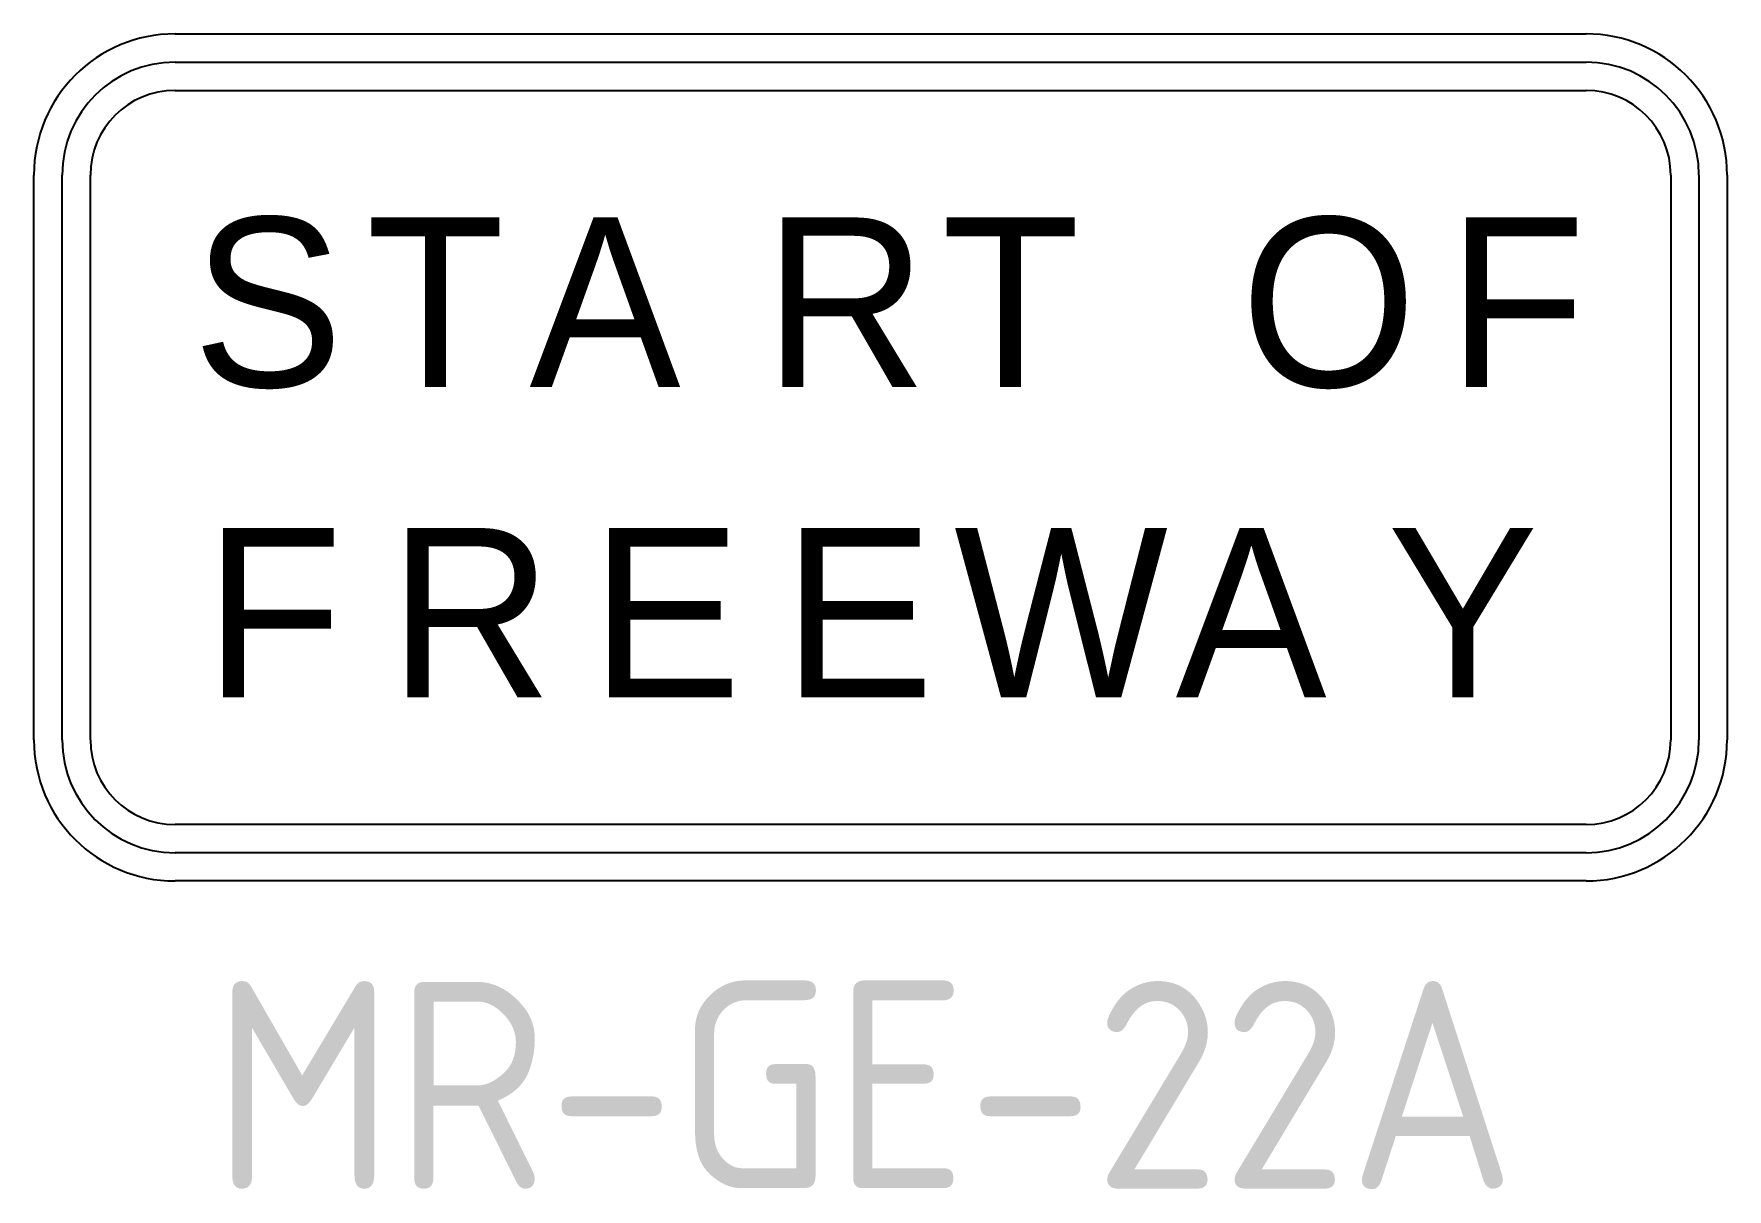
# Model space of a CAD drawing. Extents: x 0.4 to 20.8, y 0.1 to 14.
import ezdxf
from ezdxf.enums import TextEntityAlignment as Align

# ---------------------------------------------------------------- set-up
doc = ezdxf.new("R2010")
doc.units = 0
doc.layers.add('L25', color=1, linetype='CONTINUOUS')
doc.layers.add('T25', color=1, linetype='CONTINUOUS')
doc.styles.add('ESERIES', font='Eseries.shx')
doc.styles.add('ISO', font='iso.shx')

msp = doc.modelspace()

# ---------------------------------------------------------------- linework, layer by layer
at = {"layer": 'L25'}
for p, q in [((2.08, 13.985), (19.08, 13.985)), ((2.08, 13.645), (19.08, 13.645)), ((2.08, 13.305), (19.08, 13.305)), ((0.38, 5.485), (0.38, 12.285)), ((0.72, 5.485), (0.72, 12.285)), ((1.06, 5.485), (1.06, 12.285)), ((20.1, 12.285), (20.1, 5.485)), ((20.44, 12.285), (20.44, 5.485)), ((20.78, 12.285), (20.78, 5.485)), ((19.08, 4.465), (2.08, 4.465)), ((19.08, 4.125), (2.08, 4.125)), ((19.08, 3.785), (2.08, 3.785))]:
    msp.add_line(p, q, dxfattribs=at)
for centre, radius, start, end in [((2.08, 12.285), 1.7, 90, 180), ((19.08, 12.285), 1.7, 0, 90), ((2.08, 12.285), 1.36, 90, 180), ((19.08, 12.285), 1.36, 0, 90), ((2.08, 12.285), 1.02, 90, 180), ((19.08, 12.285), 1.02, 0, 90), ((2.08, 5.485), 1.7, 180, 270), ((2.08, 5.485), 1.36, 180, 270), ((2.08, 5.485), 1.02, 180, 270), ((19.08, 5.485), 1.7, 270, 0), ((19.08, 5.485), 1.36, 270, 0), ((19.08, 5.485), 1.02, 270, 0)]:
    msp.add_arc(centre, radius, start, end, dxfattribs=at)

# ---------------------------------------------------------------- texts
at = {"layer": 'L25', "style": 'ESERIES'}
for s, p in [('S', (2.289, 9.735)), ('T', (4.384, 9.735)), ('A', (6.351, 9.735)), ('R', (9.172, 9.735)), ('T', (11.314, 9.735)), ('O', (14.918, 9.735)), ('F', (17.408, 9.735)), ('F', (2.435, 5.995)), ('R', (4.657, 5.995)), ('E', (7.086, 5.995)), ('E', (9.404, 5.995)), ('W', (11.467, 5.995)), ('A', (14.135, 5.995)), ('Y', (16.685, 5.995))]:
    msp.add_text(s, height=2.04, dxfattribs=at).set_placement(p)
at = {"layer": 'T25', "style": 'ISO'}
msp.add_text('MR-GE-22A', height=2.5, dxfattribs=at).set_placement((10.384, 0.08), align=Align.CENTER)

doc.saveas('drawing.dxf')
